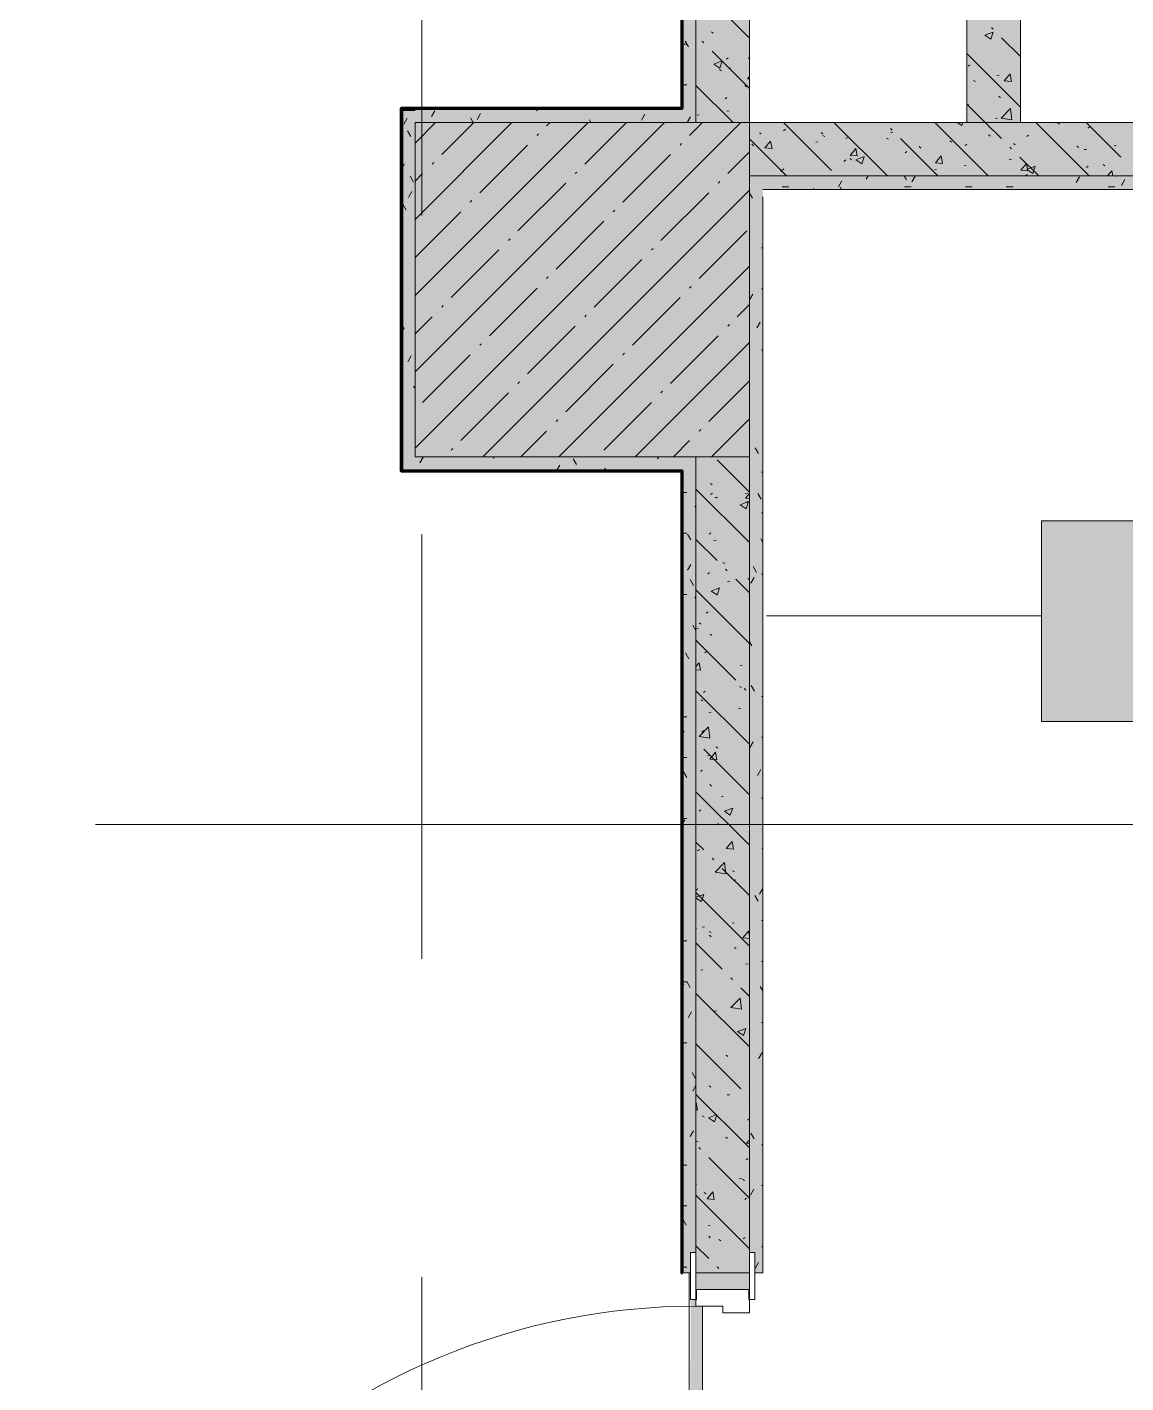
# Model space of a CAD drawing. Header units: millimetres. Extents: x -3817 to 677485, y -22715 to 103890.
# Drawn here: x 407353 to 408996, y 23234 to 25262 of the extents above; entities that cross this region are included whole.
import ezdxf

# ---------------------------------------------------------------- set-up
doc = ezdxf.new("R2010")
doc.units = ezdxf.units.MM
doc.layers.add('PDF _Геометрия', color=7, linetype='Continuous', true_color=0x1d1d1d)
doc.layers.add('PDF _Сплошная заливка', color=7, linetype='Continuous', true_color=0xffffff)

msp = doc.modelspace()

# ---------------------------------------------------------------- hatches: boundary and pattern name
at = {"layer": 'PDF _Сплошная заливка', "transparency": 33554559}
h = msp.add_hatch(color=256, dxfattribs=at)
h.paths.add_polyline_path([(408352.9, 25119), (408351.3, 25489), (408344.9, 25489), (408344.9, 25519), (408332.9, 25519), (408332.9, 25119)], flags=0)
h.paths.add_polyline_path([(408332.9, 26619), (408344.9, 26619), (408344.9, 26649), (408352.9, 26649), (408352.9, 28519), (408332.9, 28519), (408332.9, 27468.4)], flags=0)
h = msp.add_hatch(color=256, dxfattribs=at)
h.paths.add_polyline_path([(408352.9, 25119), (408432.9, 25119), (408432.9, 25519), (408352.9, 25519), (408352.9, 25132.4)], flags=0)
h.paths.add_polyline_path([(408352.9, 26619), (408432.9, 26619), (408432.9, 28519), (408352.9, 28519), (408352.9, 26649)], flags=0)
for points in [[(408757.9, 25119), (408837.9, 25119), (408837.9, 25339), (408757.9, 25339), (408757.9, 25132.4)], [(407912.9, 24619), (407932.9, 24619), (407932.9, 25139), (407912.9, 25139), (407912.9, 24665.2)], [(408332.9, 25119), (408332.9, 25139), (407932.9, 25139), (407932.9, 25119), (408270.5, 25119)], [(407932.9, 24619), (408432.9, 24619), (408432.9, 25119), (407932.9, 25119), (407932.9, 24665.2)], [(411383.6, 25039), (411383.6, 25119), (408432.9, 25119), (408432.9, 25039), (410521, 25039)], [(411352.6, 25019), (411363.6, 25019), (411363.6, 25039), (408432.9, 25039), (408432.9, 25019), (410521, 25019)], [(408332.9, 24599), (408332.9, 24619), (407912.9, 24619), (407912.9, 24599), (408331.9, 24599)]]:
    msp.add_hatch(color=256, dxfattribs=at).paths.add_polyline_path(points)
h = msp.add_hatch(color=256, dxfattribs=at)
h.paths.add_polyline_path([(408432.9, 20719), (408452.9, 20719), (408452.9, 22299), (408440.9, 22299), (408440.9, 22269), (408432.9, 22269), (408432.9, 21861.9)], flags=0)
h.paths.add_polyline_path([(408440.9, 23399), (408452.9, 23399), (408452.9, 25019), (408432.9, 25019), (408432.9, 23429), (408440.9, 23429)], flags=0)
h = msp.add_hatch(color=256, dxfattribs=at)
h.paths.add_polyline_path([(408352.9, 20739), (408352.9, 22269), (408344.9, 22269), (408344.9, 22299), (408332.9, 22299), (408332.9, 20739)], flags=0)
h.paths.add_polyline_path([(408332.9, 23399), (408344.9, 23399), (408344.9, 23429), (408352.9, 23429), (408352.9, 24619), (408332.9, 24619), (408332.9, 23730.8)], flags=0)
h = msp.add_hatch(color=256, dxfattribs=at)
h.paths.add_polyline_path([(408352.9, 20719), (408432.9, 20719), (408432.9, 22299), (408352.9, 22299), (408352.9, 20739)], flags=0)
h.paths.add_polyline_path([(408352.9, 23399), (408432.9, 23399), (408432.9, 24619), (408352.9, 24619), (408352.9, 23429)], flags=0)
at = {"layer": 'PDF _Сплошная заливка', "true_color": 0x494949, "transparency": 33554559}
h = msp.add_hatch(color=251, dxfattribs=at)
h.paths.add_polyline_path([(408352.9, 22349), (408362.9, 22349), (408362.9, 23349), (408352.9, 23349), (408352.9, 23359), (408344.9, 23359), (408342.9, 22389), (408352.9, 22389)], flags=0)
h.paths.add_polyline_path([(408342.9, 22299), (408344.9, 22299), (408344.9, 22339), (408352.9, 22339), (408352.9, 22349), (408342.9, 22349), (408342.9, 22317.7)], flags=0)

# ---------------------------------------------------------------- linework, layer by layer
at = {"layer": 'PDF _Геометрия', "color": 253, "lineweight": 9, "true_color": 0xaaaaaa}
for points in [[(407942.9, 24979.7), (407942.9, 26809.1), (407942.9, 29309.1)], [(407942.9, 23868.4), (407942.9, 24503.4)], [(407455, 24069), (409482.9, 24069), (411982.9, 24069)], [(407942.9, 21804.7), (407942.9, 23392.2)]]:
    msp.add_lwpolyline(points, dxfattribs=at)
at = {"layer": 'PDF _Геометрия', "color": 231, "lineweight": 70, "true_color": 0xff80c0}
for points in [[(408332.9, 25519), (408331.9, 25519), (408331.9, 25140), (407912.9, 25140), (407911.9, 25140), (407911.9, 24599), (407911.9, 24598), (408331.9, 24598), (408331.9, 23399), (408332.9, 23399)], [(407912.9, 24599), (407912.9, 25139), (407932.9, 25139)]]:
    msp.add_lwpolyline(points, dxfattribs=at)
at = {"layer": 'PDF _Геометрия', "color": 231, "lineweight": 9, "true_color": 0xff80c0}
for points in [[(407932.9, 25139), (408319.9, 25139), (408332.9, 25139), (408332.9, 25140), (408332.9, 25519)], [(408332.9, 23399), (408332.9, 24599), (408331.9, 24599), (407912.9, 24599)]]:
    msp.add_lwpolyline(points, dxfattribs=at)
at = {"layer": 'PDF _Геометрия', "color": 7, "lineweight": 9}
for points in [[(408332.9, 25519), (408332.9, 25140)], [(408332.9, 25139), (408319.9, 25139), (407932.9, 25139)], [(408452.9, 25019), (411352.6, 25019)], [(408452.9, 23399), (408452.9, 25008)], [(407912.9, 24599), (408331.9, 24599)], [(408332.9, 24599), (408332.9, 23399)], [(408458.4, 24381.4), (408869.3, 24381.4)]]:
    msp.add_lwpolyline(points, dxfattribs=at)
for points in [[(408352.9, 25489), (408352.9, 25119)], [(408432.9, 25119), (407932.9, 25119), (407932.9, 24619), (408432.9, 24619)], [(408352.9, 24619), (408352.9, 23429)], [(408432.9, 23429), (408432.9, 24619)], [(409522.5, 24523.3), (408869.3, 24523.3), (408869.3, 24223.3), (409522.5, 24223.3)], [(408342.9, 22389), (408342.9, 23399)], [(408362.9, 22349), (408362.9, 23349)]]:
    msp.add_lwpolyline(points, close=True, dxfattribs=at)
at = {"layer": 'PDF _Геометрия', "color": 252, "lineweight": 9, "true_color": 0x878787}
for points in [[(408432.9, 25245.3), (408352.9, 25325.3)], [(408797, 25258.3), (408794.5, 25260.8)], [(408364.5, 25238.2), (408362, 25240.7)], [(408376.1, 25254.7), (408378.5, 25252.4)], [(408793.6, 25243.4), (408784.7, 25249.4), (408797.2, 25254.2)], [(408793.6, 25243.4), (408797.2, 25254.1)], [(408837.9, 25217.5), (408809.6, 25245.8)], [(408432.9, 25169.9), (408377.1, 25225.6)], [(408837.9, 25142), (408757.9, 25222)], [(408388.6, 25200.3), (408379.8, 25206.3), (408392.3, 25211.1)], [(408388.7, 25200.2), (408392.3, 25211)], [(408398.6, 25213.7), (408401.2, 25215.8)], [(408401.3, 25200.2), (408404.6, 25200.7)], [(408432.9, 25214.6), (408431.3, 25214.7), (408432.9, 25216.7)], [(408759.7, 25203.2), (408762.3, 25205.2)], [(408388.3, 25198), (408391.1, 25196.2)], [(408432.9, 25183.9), (408429.8, 25184.3), (408432.9, 25187.6)], [(408767.9, 25182), (408770.7, 25180.2)], [(408802.8, 25189.1), (408806.1, 25189.6)], [(408824.5, 25180.3), (408813.9, 25181.3), (408822.4, 25191.5)], [(408824.5, 25180.3), (408822.5, 25191.4)], [(408408.3, 25119), (408352.9, 25174.4)], [(408425.8, 25174.1), (408428.6, 25172.3)], [(408396.4, 25154.6), (408399.1, 25156.6)], [(408809.6, 25094.9), (408785.5, 25119), (408757.9, 25146.6)], [(408757.9, 25144.3), (408760.2, 25146)], [(408805.4, 25158.1), (408808.2, 25156.3)], [(408825.1, 25123), (408809.3, 25125.5), (408823.1, 25139.9)], [(408825.1, 25123), (408823.2, 25139.9)], [(408354.5, 25130.1), (408357.9, 25130.6)], [(408399, 25136), (408402.4, 25136.4)], [(408555.6, 25047.1), (408483.8, 25119)], [(408639.1, 25039), (408559.1, 25119)], [(408790, 25039), (408710, 25119)], [(408743.6, 25119), (408750.3, 25114.5)], [(408750.3, 25114.4), (408751.9, 25119)], [(408757.9, 25119.3), (408759.4, 25119.4)], [(408800.5, 25124.9), (408803.9, 25125.3)], [(408940.9, 25039), (408860.9, 25119)], [(408988.1, 25067.2), (408936.4, 25119)], [(408447.8, 25103.6), (408450.6, 25101.8)], [(408484, 25106.7), (408486.7, 25108.8)], [(408540.3, 25104.2), (408542.8, 25101.9)], [(408542.7, 25099.6), (408545.5, 25097.8)], [(408646.2, 25107.5), (408643.7, 25110)], [(408643.7, 25104.2), (408647.1, 25104.7)], [(408790.3, 25100.7), (408792.8, 25098.5)], [(408847.7, 25098.1), (408850.3, 25100.2)], [(408894, 25118.5), (408896.5, 25116.3)], [(408939, 25110.6), (408941.6, 25112.7)], [(408488.3, 25039), (408432.9, 25094.4)], [(408436.6, 25086.4), (408439.1, 25084.1)], [(408466.6, 25080.1), (408455.9, 25081), (408464.5, 25091.2)], [(408466.6, 25080), (408464.5, 25091.2)], [(408531.9, 25089.5), (408535.2, 25089.9)], [(408576.4, 25095.4), (408579.7, 25095.8)], [(408594.1, 25068.9), (408583.5, 25069.8), (408592, 25080.1)], [(408594.1, 25068.9), (408592.1, 25080)], [(408637.6, 25095.6), (408640.5, 25093.8)], [(408714.6, 25039), (408658.7, 25094.9)], [(408686.6, 25082.9), (408689.1, 25080.7)], [(408732.5, 25091.6), (408735.4, 25089.8)], [(408755.3, 25084.8), (408758, 25086.8)], [(408824.7, 25079.8), (408822.2, 25082.3)], [(408827.5, 25087.6), (408830.3, 25085.8)], [(408922.4, 25083.6), (408925.2, 25081.8)], [(408933.4, 25078.4), (408936.7, 25078.8)], [(408977.9, 25084.3), (408981.2, 25084.7)], [(408574.2, 25060.9), (408576.9, 25062.9)], [(408582.9, 25065.1), (408585.4, 25062.9)], [(408600.9, 25057.1), (408592.1, 25063.1), (408604.5, 25067.9)], [(408600.9, 25057.1), (408604.5, 25067.8)], [(408665.5, 25073.4), (408668.2, 25075.5)], [(408721.6, 25057.8), (408711, 25058.7), (408719.6, 25068.9)], [(408721.6, 25057.7), (408719.6, 25068.8)], [(408821.1, 25063.6), (408824.4, 25064)], [(408865.5, 25039), (408837.3, 25067.2)], [(408479.2, 25047.3), (408481.7, 25045.1)], [(408481.9, 25047.6), (408484.5, 25049.6)], [(408709.3, 25048.9), (408712.6, 25049.3)], [(408753.8, 25054.7), (408757.1, 25055.2)], [(408849.2, 25046.6), (408838.5, 25047.5), (408847.1, 25057.8)], [(408845.6, 25039), (408848.2, 25041)], [(408849.2, 25046.5), (408847.1, 25057.7)], [(408856.4, 25042.9), (408847.6, 25048.9), (408860, 25053.6)], [(408856.4, 25042.8), (408860.1, 25053.6)], [(408936.8, 25051.5), (408939.5, 25053.5)], [(408961.9, 25056.3), (408964.4, 25054)], [(408968.3, 25039), (408974.6, 25046.6)], [(408976, 25039), (408974.7, 25046.5)], [(408432.9, 24566.4), (408384.7, 24614.6)], [(408374.5, 24579.2), (408377, 24577)], [(408432.9, 24490.9), (408352.9, 24570.9)], [(408374.8, 24562.7), (408377.4, 24564.7)], [(408381.8, 24558), (408385.2, 24558.4)], [(408427.9, 24541.4), (408419, 24547.4), (408431.5, 24552.2)], [(408426.4, 24563.9), (408429.7, 24564.3)], [(408432.9, 24556.7), (408427.1, 24557.2), (408432.9, 24564.1)], [(408427.6, 24551.9), (408430.5, 24550.1)], [(408427.9, 24541.3), (408431.5, 24552.1)], [(408384.7, 24463.8), (408352.9, 24495.5)], [(408372.6, 24503.5), (408375.3, 24505.5)], [(408379.6, 24493.7), (408382.9, 24494.2)], [(408393, 24461.1), (408395.8, 24459.3)], [(408399.7, 24448.7), (408397.2, 24451.2)], [(408370.5, 24444.3), (408373.1, 24446.3)], [(408400.1, 24432.5), (408403.5, 24432.9)], [(408432.9, 24415.5), (408412.3, 24436.1)], [(408430.5, 24437.2), (408432.9, 24435.7)], [(408432.9, 24340), (408352.9, 24420)], [(408384.6, 24412.5), (408375.8, 24418.4), (408388.2, 24423.2)], [(408384.6, 24412.4), (408388.2, 24423.2)], [(408357.6, 24370.7), (408360.5, 24368.9)], [(408368.3, 24385.1), (408371, 24387.1)], [(408353.4, 24362.3), (408356.7, 24362.8)], [(408374, 24354.1), (408376.4, 24351.8)], [(408412.3, 24285.2), (408352.9, 24344.7)], [(408352.9, 24305.6), (408357.5, 24311.1)], [(408359.6, 24299.9), (408357.5, 24311)], [(408366.1, 24325.9), (408368.8, 24328)], [(408352.9, 24300.5), (408359.5, 24300)], [(408418.9, 24307), (408422.2, 24307.4)], [(408432.9, 24189.2), (408352.9, 24269.2)], [(408364, 24266.7), (408366.6, 24268.8)], [(408417.9, 24275.8), (408420.8, 24274)], [(408427.4, 24270.1), (408424.9, 24272.7)], [(408360.5, 24255.9), (408363.3, 24254.1)], [(408372.1, 24236.9), (408375.4, 24237.3)], [(408416.6, 24242.7), (408420, 24243.2)], [(408373.7, 24198.2), (408357.9, 24200.6), (408371.7, 24215.1)], [(408361.8, 24207.5), (408364.5, 24209.6)], [(408373.7, 24198.1), (408371.8, 24215)], [(408432.9, 24113.8), (408364.5, 24182.1)], [(408369.9, 24172.6), (408373.2, 24173)], [(408384.2, 24166.2), (408373.6, 24167.1), (408382.1, 24177.4)], [(408384.2, 24166.1), (408382.2, 24177.3)], [(408382.6, 24185.4), (408385.4, 24183.6)], [(408359.6, 24148.4), (408362.3, 24150.4)], [(408373.4, 24128.9), (408375.9, 24126.7)], [(408432.9, 24038.3), (408352.9, 24118.3)], [(408390.4, 24111.3), (408393.7, 24111.8)], [(408357.5, 24089.2), (408360.1, 24091.2)], [(408404.2, 24083), (408395.4, 24089), (408407.8, 24093.8)], [(408404.2, 24083), (408407.8, 24093.7)], [(408385.4, 24070.7), (408388.3, 24068.9)], [(408364.5, 24031.3), (408352.9, 24042.9)], [(408355.3, 24030), (408358, 24032)], [(408408.9, 24032.5), (408398.2, 24033.4), (408406.8, 24043.6)], [(408408.9, 24032.4), (408406.8, 24043.6)], [(408379.6, 24016.2), (408377.1, 24018.7)], [(408397.3, 23995.6), (408381.5, 23998), (408395.3, 24012.4)], [(408432.9, 23962.9), (408392.2, 24003.6)], [(408397.3, 23995.5), (408395.3, 24012.4)], [(408407.5, 24000.2), (408410.3, 23998.4)], [(408409.2, 23985.9), (408412.5, 23986.3)], [(408432.9, 23887.4), (408352.9, 23967.4)], [(408352.9, 23960.4), (408364.6, 23964.8)], [(408353.2, 23970.8), (408355.8, 23972.8)], [(408361, 23954), (408364.6, 23964.8)], [(408352.9, 23959.5), (408360.9, 23954.1)], [(408352.9, 23913), (408353.7, 23913.6)], [(408362.4, 23915.7), (408365.7, 23916.2)], [(408372.8, 23909.3), (408375.7, 23907.5)], [(408372.9, 23903.8), (408375.4, 23901.5)], [(408406.9, 23921.6), (408410.2, 23922)], [(408432.9, 23898.8), (408422.9, 23899.7), (408431.5, 23909.9)], [(408432.9, 23902.3), (408431.5, 23909.8)], [(408392.2, 23852.7), (408352.9, 23892.1)], [(408410.3, 23885.5), (408413.2, 23883.7)], [(408360.1, 23851.5), (408363.4, 23851.9)], [(408427.5, 23860.3), (408430.8, 23860.8)], [(408407.3, 23837.7), (408404.8, 23840.2)], [(408432.9, 23812.1), (408419.9, 23825.1)], [(408432.9, 23736.6), (408352.9, 23816.6)], [(408420.8, 23792.9), (408405, 23795.4), (408418.9, 23809.8)], [(408420.9, 23792.9), (408418.9, 23809.8)], [(408432.4, 23814.9), (408432.9, 23814.6)], [(408380.7, 23790.2), (408384, 23790.7)], [(408423.8, 23753.6), (408415, 23759.5), (408427.4, 23764.3)], [(408423.8, 23753.5), (408427.4, 23764.3)], [(408419.9, 23674.2), (408352.9, 23741.2)], [(408397.8, 23724.1), (408400.6, 23722.3)], [(408432.2, 23686.2), (408432.9, 23686.8)], [(408432.9, 23585.7), (408352.9, 23665.7)], [(408372.4, 23678.7), (408374.9, 23676.4)], [(408399.4, 23664.8), (408402.8, 23665.2)], [(408432.9, 23661.2), (408432.4, 23661.6)], [(408352.9, 23653.1), (408353.3, 23653.6)], [(408352.9, 23642.6), (408355.4, 23642.4)], [(408355.4, 23642.3), (408353.3, 23653.5)], [(408362.4, 23633.7), (408365.2, 23631.9)], [(408380.6, 23624.7), (408371.7, 23630.6), (408384.2, 23635.4)], [(408380.6, 23624.6), (408384.2, 23635.3)], [(408430, 23627), (408432.7, 23629.1)], [(408397.2, 23600.5), (408400.5, 23600.9)], [(408352.9, 23594.7), (408356, 23595.1)], [(408359.5, 23583.7), (408357, 23586.2)], [(408432.9, 23592.1), (408428.6, 23592.8), (408432.9, 23597.2)], [(408432.9, 23510.3), (408372.1, 23571.1)], [(408427.8, 23567.8), (408430.5, 23569.9)], [(408417.7, 23539.2), (408421.1, 23539.7)], [(408422.7, 23538.9), (408425.5, 23537)], [(408352.9, 23530.7), (408353.7, 23530.8)], [(408365.3, 23519), (408368.1, 23517.2)], [(408380, 23508.7), (408369.4, 23509.6), (408378, 23519.8)], [(408380, 23508.6), (408378, 23519.8)], [(408432.9, 23434.8), (408352.9, 23514.8)], [(408425.7, 23508.7), (408428.3, 23510.7)], [(408371, 23469.1), (408374.3, 23469.5)], [(408372.1, 23420.3), (408352.9, 23439.4)], [(408371.9, 23453.5), (408374.3, 23451.2)], [(408387.3, 23448.5), (408390.1, 23446.7)], [(408423.5, 23449.5), (408426.2, 23451.5)], [(408387.2, 23405.2), (408384.7, 23407.7)]]:
    msp.add_lwpolyline(points, dxfattribs=at)
at = {"layer": 'PDF _Геометрия', "color": 9, "lineweight": 9, "true_color": 0xc0c0c0}
for points in [[(411383.6, 25119), (408432.9, 25119), (408432.9, 25339), (411363.6, 25339), (411363.6, 25039), (408432.9, 25039), (411383.6, 25039)], [(407932.9, 25139), (407912.9, 25139), (407912.9, 24619), (407912.9, 24599)], [(408432.9, 25019), (408432.9, 24619), (408352.9, 24619), (408332.9, 24619), (407932.9, 24619), (407932.9, 25119), (408332.9, 25119), (408352.9, 25119)], [(408332.9, 23399), (408344.9, 23399)], [(408352.9, 23399), (408432.9, 23399)], [(408440.9, 23399), (408452.9, 23399)]]:
    msp.add_lwpolyline(points, dxfattribs=at)
msp.add_lwpolyline([(408837.9, 25119), (408837.9, 25339), (408757.9, 25339), (408757.9, 25119)], close=True, dxfattribs=at)
at = {"layer": 'PDF _Геометрия', "color": 253, "lineweight": 9, "true_color": 0x9b9b9b}
for points in [[(408341.8, 25232), (408336.7, 25240.7)], [(408332.9, 25236.2), (408339.3, 25236.2)], [(408332.9, 25175.2), (408339.3, 25175.2)], [(408115.4, 25136.4), (408113.9, 25139)], [(407921, 25125.4), (407916, 25116.7)], [(407962.7, 25136.5), (407957.6, 25127.8)], [(408019.8, 25119), (408015.9, 25125.8)], [(408030.7, 25132.5), (408025.7, 25123.7)], [(408195.8, 25119), (408193.6, 25122.8)], [(408276.4, 25131.4), (408271.4, 25122.7)], [(408344.5, 25127.3), (408339.7, 25119)], [(407926.5, 25097.8), (407921.5, 25106.5)], [(407917, 25057.4), (407912.9, 25050.3)], [(407930.6, 25029.8), (407925.6, 25038.5)], [(408610.3, 25039), (408607.5, 25034.2)], [(408667.8, 25033), (408664.4, 25039)], [(408680.6, 25038.8), (408675.5, 25030.1)], [(408926.3, 25037.7), (408921.3, 25029)], [(408981.6, 25038.2), (408981.1, 25039)], [(408481.6, 25022.8), (408491.7, 25022.8)], [(408529.2, 25020.6), (408528.3, 25019)], [(408570.9, 25031.8), (408565.9, 25023)], [(408570.3, 25019), (408568.3, 25022.4)], [(408664.5, 25022.8), (408674.5, 25022.8)], [(408746.3, 25019), (408746, 25019.4)], [(408755.9, 25022.8), (408766, 25022.8)], [(408775, 25019.5), (408774.7, 25019)], [(408816.9, 25022.8), (408826.9, 25022.8)], [(408969.3, 25022.8), (408979.3, 25022.8)], [(408994.3, 25033.7), (408989.3, 25024.9)], [(407928.1, 25015.7), (407923.1, 25007)], [(408437.3, 25005.6), (408432.9, 25013.2)], [(407919.4, 24988.1), (407914.4, 24996.8)], [(408451.1, 24931.4), (408452.9, 24931.4)], [(408437.8, 24862.2), (408432.9, 24853.7)], [(408451.1, 24870.4), (408452.9, 24870.4)], [(407916.4, 24810.4), (407912.9, 24816.6)], [(408449, 24820.6), (408443.9, 24811.9)], [(407915.9, 24811.6), (407912.9, 24806.5)], [(408451.1, 24779), (408452.9, 24779)], [(407927, 24770), (407922, 24761.3)], [(407932.9, 24721), (407930.7, 24724.7)], [(408452.9, 24673.7), (408452.7, 24674.1)], [(408446.6, 24623.8), (408441.5, 24632.5)], [(407945.2, 24618.7), (407940.2, 24610)], [(408051, 24619), (408049.9, 24617)], [(408132.8, 24618.6), (408132.5, 24619)], [(408174.4, 24607.4), (408169.4, 24616.1)], [(408297.4, 24619), (408295.6, 24615.9)], [(408149.3, 24606.4), (408145.1, 24599)], [(408217.4, 24602.3), (408215.4, 24599)], [(408451.1, 24596.1), (408452.9, 24596.1)], [(408332.9, 24565.6), (408339.3, 24565.6)], [(408450.6, 24555.7), (408445.6, 24564.4)], [(408352.9, 24542.2), (408351.2, 24545.1)], [(408451.1, 24535.2), (408452.9, 24535.2)], [(408332.9, 24504.7), (408339.3, 24504.7)], [(408334.1, 24499.7), (408332.9, 24497.6)], [(408345.1, 24494.8), (408340, 24503.5)], [(408452.9, 24490.9), (408449.7, 24496.4)], [(408345.3, 24458.1), (408340.2, 24449.4)], [(408443.6, 24446.1), (408438.5, 24454.8)], [(408349.1, 24426.7), (408344.1, 24435.4)], [(408439.7, 24438.8), (408434.7, 24430.1)], [(408451.1, 24443.7), (408452.9, 24443.7)], [(408332.9, 24413.2), (408339.3, 24413.2)], [(408352.9, 24410.3), (408351.4, 24407.8)], [(408352.9, 24359.3), (408348.2, 24367.4)], [(408436.5, 24336.4), (408432.9, 24342.6)], [(408342.1, 24317.1), (408337, 24325.8)], [(408440.6, 24268.4), (408435.5, 24277.1)], [(408451.1, 24260.8), (408452.9, 24260.8)], [(408332.9, 24230.4), (408339.3, 24230.4)], [(408335, 24207.4), (408332.9, 24211)], [(408438.6, 24193.1), (408433.6, 24184.3)], [(408451.1, 24199.9), (408452.9, 24199.9)], [(408332.9, 24169.4), (408339.3, 24169.4)], [(408339.1, 24139.4), (408334, 24148.1)], [(408449.8, 24151.4), (408444.7, 24142.7)], [(408451.1, 24108.4), (408452.9, 24108.4)], [(408332.9, 24078), (408339.3, 24078)], [(408336, 24076.3), (408332.9, 24070.9)], [(408452.9, 24034.9), (408451.8, 24033)], [(408445.8, 23954.6), (408440.7, 23963.3)], [(408452.8, 23973.7), (408447.7, 23965)], [(408451.1, 23925.6), (408452.9, 23925.6)], [(408332.9, 23895.1), (408339.3, 23895.1)], [(408451.1, 23864.6), (408452.9, 23864.6)], [(408332.9, 23834.1), (408339.3, 23834.1)], [(408334.9, 23830.6), (408332.9, 23827.1)], [(408344.3, 23825.6), (408339.2, 23834.3)], [(408452.9, 23820.3), (408448.9, 23827.2)], [(408346.1, 23788.9), (408341, 23780.2)], [(408451.1, 23773.2), (408452.9, 23773.2)], [(408332.9, 23742.7), (408339.3, 23742.7)], [(408451.7, 23728), (408446.6, 23719.3)], [(408352.4, 23689.5), (408347.4, 23698.2)], [(408352.9, 23678.8), (408348.1, 23670.6)], [(408349.1, 23611.2), (408344, 23602.5)], [(408439.8, 23599.2), (408434.7, 23607.9)], [(408451.1, 23590.3), (408452.9, 23590.3)], [(408332.9, 23559.8), (408339.3, 23559.8)], [(408439.4, 23523.9), (408434.4, 23515.2)], [(408451.1, 23529.3), (408452.9, 23529.3)], [(408332.9, 23498.8), (408339.3, 23498.8)], [(408338.3, 23470.2), (408333.2, 23478.9)], [(408451.1, 23437.9), (408452.9, 23437.9)], [(408332.9, 23407.4), (408339.3, 23407.4)], [(408446.5, 23414.2), (408441.5, 23405.5)]]:
    msp.add_lwpolyline(points, dxfattribs=at)
at = {"layer": 'PDF _Геометрия', "lineweight": 9}
for points in [[(407932.9, 25088.2), (407963.7, 25119)], [(407932.9, 24974.1), (408077.8, 25119)], [(407932.9, 24860.1), (408191.8, 25119)], [(407932.9, 24746), (408305.9, 25119)], [(407932.9, 24632), (408419.9, 25119)], [(407972.7, 25071), (408020.7, 25119)], [(408129.6, 25113.8), (408134.8, 25119)], [(408186.6, 25056.7), (408248.8, 25119)], [(408343.4, 25099.5), (408362.9, 25119)], [(408115.3, 25099.5), (408117.7, 25101.9)], [(408029.8, 25014), (408101, 25085.3)], [(408329.1, 25085.3), (408331.5, 25087.6)], [(407958.5, 25056.7), (407960.9, 25059.1)], [(408243.6, 24999.7), (408314.9, 25071)], [(408400.4, 25042.5), (408432.9, 25075)], [(407932.9, 25031.2), (407944.2, 25042.5)], [(408172.3, 25042.5), (408174.7, 25044.9)], [(408034, 24619), (408432.9, 25017.9)], [(408086.8, 24957), (408158.1, 25028.2)], [(408386.2, 25028.2), (408388.5, 25030.6)], [(408015.5, 24999.7), (408017.9, 25002.1)], [(408300.6, 24942.7), (408371.9, 25014)], [(407932.9, 24917.1), (408001.2, 24985.5)], [(408229.3, 24985.5), (408231.7, 24987.8)], [(408143.8, 24899.9), (408215.1, 24971.2)], [(408357.7, 24885.7), (408428.9, 24957)], [(408072.5, 24942.7), (408074.9, 24945.1)], [(407987, 24857.2), (408058.3, 24928.4)], [(408286.4, 24928.4), (408288.7, 24930.8)], [(408148, 24619), (408432.9, 24903.9)], [(408200.8, 24842.9), (408272.1, 24914.2)], [(408129.6, 24885.7), (408131.9, 24888)], [(408044, 24800.1), (408115.3, 24871.4)], [(408257.9, 24785.9), (408329.1, 24857.2)], [(408343.4, 24871.4), (408345.8, 24873.8)], [(407972.7, 24842.9), (407975.1, 24845.3)], [(408414.7, 24828.6), (408432.9, 24846.9)], [(407932.9, 24803.1), (407958.5, 24828.6)], [(408186.6, 24828.6), (408188.9, 24831)], [(408400.4, 24814.4), (408402.8, 24816.8)], [(408101, 24743.1), (408172.3, 24814.4)], [(408314.9, 24728.9), (408386.2, 24800.1)], [(408029.8, 24785.9), (408032.1, 24788.2)], [(408243.6, 24771.6), (408246, 24774)], [(408262.1, 24619), (408432.9, 24789.8)], [(407944.2, 24700.3), (408015.5, 24771.6)], [(408158.1, 24686.1), (408229.3, 24757.4)], [(408001.2, 24643.3), (408072.5, 24714.6)], [(408086.8, 24728.9), (408089.2, 24731.2)], [(408300.6, 24714.6), (408303, 24717)], [(408371.9, 24671.8), (408432.9, 24732.8)], [(408215.1, 24629.1), (408286.4, 24700.3)], [(408143.8, 24671.8), (408146.2, 24674.2)], [(408376.1, 24619), (408432.9, 24675.8)], [(408091, 24619), (408129.6, 24657.6)], [(408357.7, 24657.6), (408360, 24659.9)], [(408319.1, 24619), (408343.4, 24643.3)], [(407987, 24629.1), (407989.4, 24631.4)]]:
    msp.add_lwpolyline(points, dxfattribs=at)
at = {"layer": 'PDF _Геометрия', "color": 253, "lineweight": 13, "true_color": 0xaaaaaa}
for points in [[(408352.9, 23359), (408352.9, 23429), (408344.9, 23429), (408344.9, 23359)], [(408440.9, 23359), (408440.9, 23429), (408432.9, 23429), (408432.9, 23359)], [(408432.9, 23374), (408432.9, 23399), (408352.9, 23399), (408352.9, 23374)], [(408352.9, 23349), (408392.9, 23349), (408392.9, 23339), (408432.9, 23339), (408432.9, 23374), (408352.9, 23374)], [(408353.9, 23359), (408353.9, 23374), (408352.9, 23374), (408352.9, 23359)], [(408432.9, 23359), (408432.9, 23374), (408431.9, 23374), (408431.9, 23359)]]:
    msp.add_lwpolyline(points, close=True, dxfattribs=at)
at = {"layer": 'PDF _Геометрия', "color": 253, "lineweight": 9, "true_color": 0xaaaaaa}
msp.add_arc((408352.9, 22349), 1000, 89.9998, 180.0002, dxfattribs=at)
at = {"layer": 'PDF _Сплошная заливка', "color": 254, "lineweight": 35, "true_color": 0xffb9dc, "transparency": 33554559}
for points in [[(408331.9, 25140), (408332.9, 25140), (408331.9, 25519)], [(408319.9, 25139), (408319.9, 25140), (408270.5, 25139)], [(407911.9, 24599), (407912.9, 24599), (407911.9, 24665.2)], [(408331.9, 24598), (408331.9, 24599), (407911.9, 24598)]]:
    msp.add_solid(points, dxfattribs=at)
at = {"layer": 'PDF _Сплошная заливка', "lineweight": 9, "transparency": 33554559}
msp.add_solid([(409522.5, 24523.3), (408869.3, 24523.3), (409522.5, 24223.3), (408869.3, 24223.3)], dxfattribs=at)
at = {"layer": 'PDF _Сплошная заливка', "lineweight": 35, "transparency": 33554559}
msp.add_solid([(408432.9, 23374), (408432.9, 23399), (408352.9, 23374), (408352.9, 23399)], dxfattribs=at)

doc.saveas('drawing.dxf')
